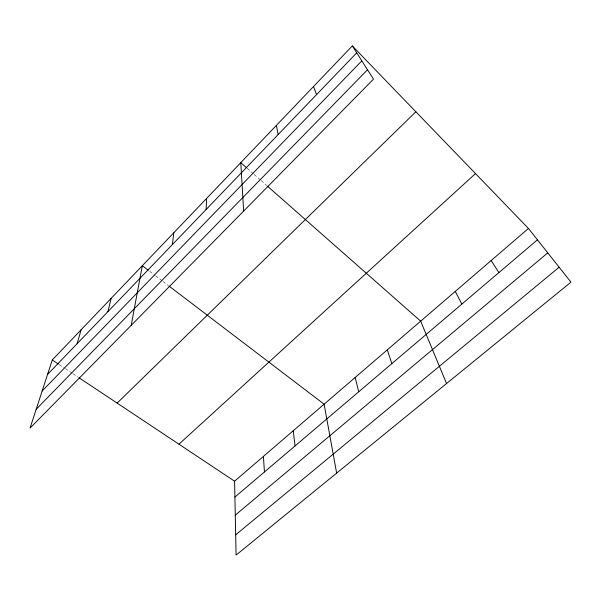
<?xml version="1.0" encoding="UTF-8"?>
<svg xmlns="http://www.w3.org/2000/svg" width="601" height="601" viewBox="0 0 601 601"><rect width="100%" height="100%" fill="white"/><g stroke="black" fill="none" stroke-linecap="round" stroke-linejoin="round"><path stroke-width="0.45" stroke-dasharray="3 2.25" d="M59.198 364.574L64.585 368.15M65.351 368.661L72.278 373.266M73.044 373.777L78.43 377.36M149.687 271.336L154.848 275.266M155.584 275.821L162.21 280.877M162.954 281.441L168.107 285.362M247.094 168.235L253.412 173.802M254.118 174.425L260.436 179.992M261.135 180.608L266.754 185.559"/><path stroke-width="0.9" d="M206.158 209.464L206.616 198.42M172.382 244.599L173.824 232.745M131.191 325.344L142.317 265.725L148.214 270.21M107.91 311.664L111.117 298.381M77.131 343.689L81.127 329.769M52.279 359.969L30.05 428.115L373.499 79.137L352.321 45.916L52.279 359.969L58.432 364.063M47.554 374.453L356.731 52.828M42.138 391.048L361.84 60.844M36.203 409.251L367.519 69.761M117.15 403.106L415.869 111.778M178.955 444.199L475.511 173.591M234.585 481.191L528.452 228.463L570.95 282.147L236.088 555.084L234.585 481.191L79.197 377.871M234.908 497.072L537.444 239.814M235.276 515.147L547.766 252.856M235.675 534.837L559.133 267.22M168.843 285.926L324.112 404.195L336.65 473.115M246.395 167.619L240.776 162.668L243.653 211.071M267.46 186.175L420.677 321.144L446.543 383.551M352.321 45.916L528.452 228.463M491.167 260.526L498.905 272.584M455.265 291.402L461.853 304.098M313.527 86.521L316.554 94.62M387.337 349.82L391.829 363.635M355.168 377.488L358.729 391.784M276.377 125.406L278.143 134.579M293.228 430.759L295.068 445.919M263.403 456.407L264.455 471.95"/></g></svg>
